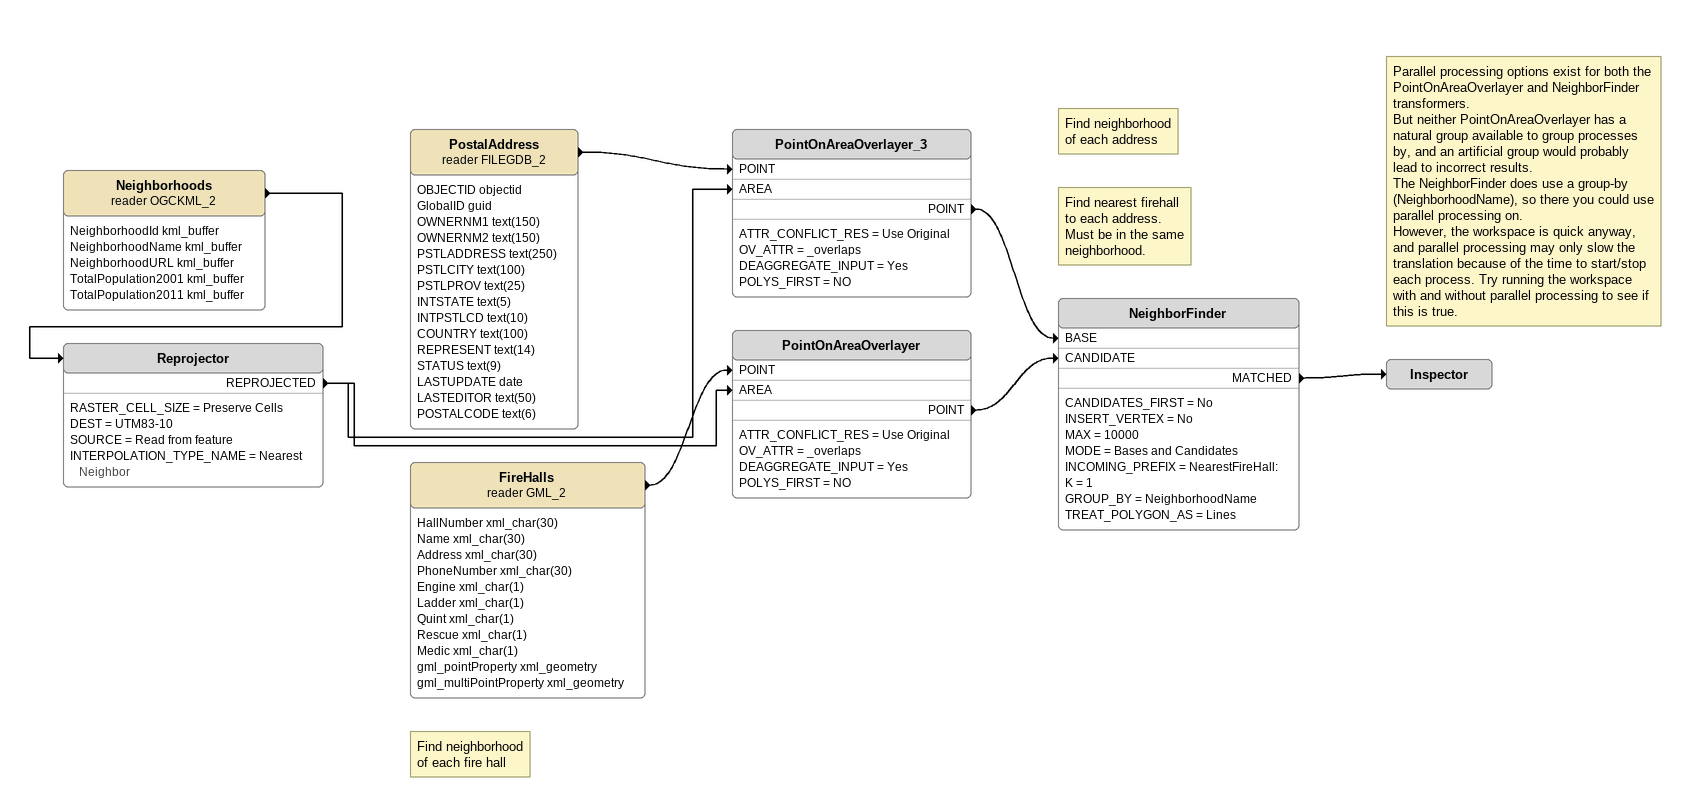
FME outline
Neighborhoods (reader OGCKML_2)
    attributes: NeighborhoodId kml_buffer, NeighborhoodName kml_buffer, NeighborhoodURL kml_buffer, TotalPopulation2001 kml_buffer, TotalPopulation2011 kml_buffer
    -> Reprojector
Reprojector
    RASTER_CELL_SIZE = Preserve Cells
    DEST = UTM83-10
    SOURCE = Read from feature
    INTERPOLATION_TYPE_NAME = Nearest Neighbor
    REPROJECTED -> PointOnAreaOverlayer_3 [AREA]
    REPROJECTED -> PointOnAreaOverlayer [AREA]
PostalAddress (reader FILEGDB_2)
    attributes: OBJECTID objectid, GlobalID guid, OWNERNM1 text(150), OWNERNM2 text(150), PSTLADDRESS text(250), PSTLCITY text(100), PSTLPROV text(25), INTSTATE text(5), INTPSTLCD text(10), COUNTRY text(100), REPRESENT text(14), STATUS text(9), LASTUPDATE date, LASTEDITOR text(50), POSTALCODE text(6)
    -> PointOnAreaOverlayer_3 [POINT]
Note: Find neighborhood / of each address
PointOnAreaOverlayer_3
    ATTR_CONFLICT_RES = Use Original
    OV_ATTR = _overlaps
    DEAGGREGATE_INPUT = Yes
    POLYS_FIRST = NO
    POINT -> NeighborFinder [BASE]
FireHalls (reader GML_2)
    attributes: HallNumber xml_char(30), Name xml_char(30), Address xml_char(30), PhoneNumber xml_char(30), Engine xml_char(1), Ladder xml_char(1), Quint xml_char(1), Rescue xml_char(1), Medic xml_char(1), gml_pointProperty xml_geometry, gml_multiPointProperty xml_geometry
    -> PointOnAreaOverlayer [POINT]
Note: Find neighborhood / of each fire hall
PointOnAreaOverlayer
    ATTR_CONFLICT_RES = Use Original
    OV_ATTR = _overlaps
    DEAGGREGATE_INPUT = Yes
    POLYS_FIRST = NO
    POINT -> NeighborFinder [CANDIDATE]
Note: Find nearest firehall / to each address. / Must be in the same / neighborhood.
Note: Parallel processing options exist for both the PointOnAreaOverlayer and NeighborFinder transformers. / But neither PointOnAreaOverlayer has a natural group available to group processes by, and an artificial group would probably lead to incorrect results. / The NeighborFinder does use a group-by (NeighborhoodName), so there you could use parallel processing on. / However, the workspace is quick anyway, and parallel processing may only slow the translation because of the time to start/stop each process. Try running the workspace with and without parallel processing to see if this is true.
NeighborFinder
    CANDIDATES_FIRST = No
    INSERT_VERTEX = No
    MAX = 10000
    MODE = Bases and Candidates
    INCOMING_PREFIX = NearestFireHall:
    K = 1
    GROUP_BY = NeighborhoodName
    TREAT_POLYGON_AS = Lines
    MATCHED -> Inspector
Inspector
